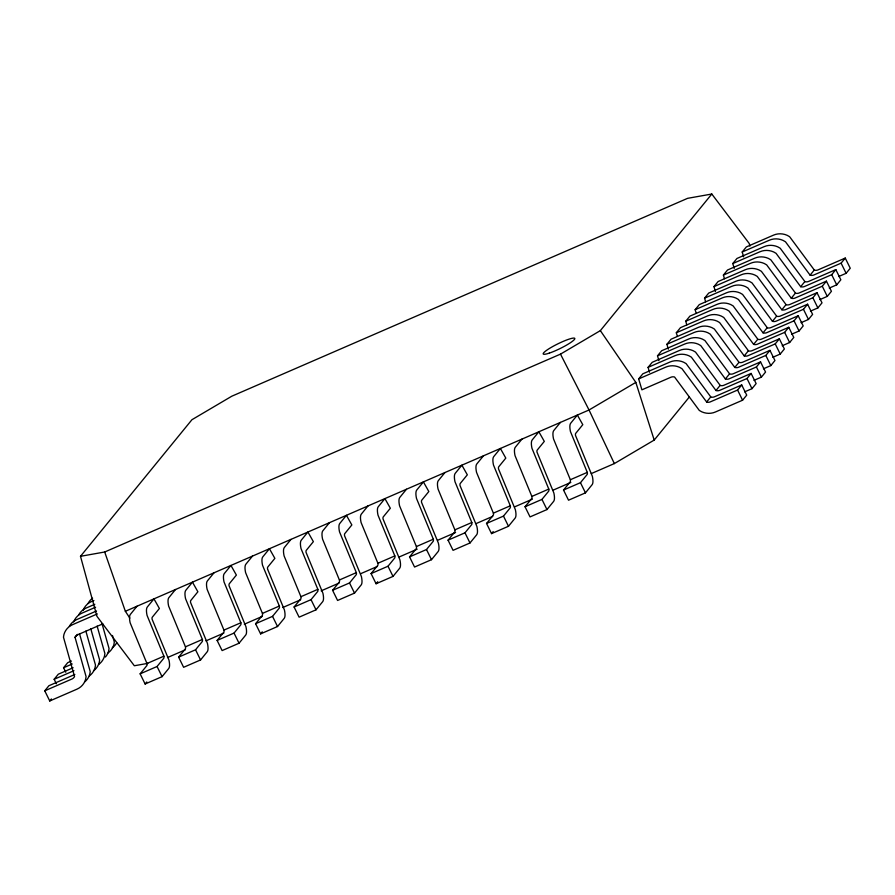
<?xml version="1.0" encoding="UTF-8"?>
<svg xmlns="http://www.w3.org/2000/svg" width="895" height="895" viewBox="0 0 895 895"><rect width="100%" height="100%" fill="white"/><g stroke="black" fill="none" stroke-linecap="round" stroke-linejoin="round"><path stroke-width="1.34" d="M74.856 674.461L48.889 685.738L44.75 690.817L49.751 700.975L76.959 689.172A17.184 16.166 39.2 0 0 85.629 679.283L86.077 676.631L75.023 637.274A5.728 5.392 39.2 0 1 77.596 634.812L102.791 623.871M147.787 663.363L134.339 665.757L96.951 616.342L80.494 556.31L191.944 419.71L231.805 396.205L687.606 198.332L711.805 194.025L749.193 243.44L749.932 246.103M74.979 637.419L77.462 634.365M56.385 683.791L54.159 679.283L58.298 674.203L73.144 667.759M65.794 672.257L63.579 667.748L67.718 662.669L71.421 661.058M49.751 700.975L51.407 698.95M137.024 606.217L130.379 614.373A17.184 5.225 66.5 0 0 130.133 622.752L147.004 663.654A5.728 1.745 66.5 0 1 146.78 665.69L140.135 673.846L145.124 684.004L162.062 676.654L168.719 668.498A17.184 5.225 66.5 0 0 168.965 660.118L152.094 619.228A5.728 1.745 66.5 0 1 152.307 617.181L159.399 608.499L153.962 598.867L147.306 607.023A17.184 5.225 66.5 0 0 147.06 615.402L163.93 656.292A5.728 1.745 66.5 0 1 163.718 658.34L157.061 666.495L140.135 673.846M175.521 589.503L168.864 597.659A17.184 5.225 66.5 0 0 168.618 606.049L185.489 646.94A5.728 1.745 66.5 0 1 185.276 648.987L178.62 657.131L183.62 667.301L200.558 659.951L207.204 651.795A17.184 5.225 66.5 0 0 207.45 643.404L190.579 602.514A5.728 1.745 66.5 0 1 190.803 600.467L197.884 591.785L192.459 582.153L185.802 590.308A17.184 5.225 66.5 0 0 185.556 598.699L202.427 639.589A5.728 1.745 66.5 0 1 202.203 641.625L195.558 649.781L178.62 657.131M214.006 572.8L207.36 580.956A17.184 5.225 66.5 0 0 207.114 589.335L223.985 630.225A5.728 1.745 66.5 0 1 223.761 632.273L217.116 640.428L222.117 650.587L239.043 643.236L245.7 635.081A17.184 5.225 66.5 0 0 245.946 626.69L229.075 585.8A5.728 1.745 66.5 0 1 229.288 583.764L236.381 575.082L230.944 565.45L224.287 573.594A17.184 5.225 66.5 0 0 224.041 581.985L240.912 622.875A5.728 1.745 66.5 0 1 240.699 624.923L234.042 633.078L217.116 640.428M145.124 684.004L146.791 681.968M252.502 556.086L245.845 564.242A17.184 5.225 66.5 0 0 245.599 572.632L262.47 613.522A5.728 1.745 66.5 0 1 262.257 615.559L255.601 623.714L260.602 633.884L277.539 626.522L284.185 618.378A17.184 5.225 66.5 0 0 284.431 609.987L267.594 569.22M290.987 539.383L284.341 547.527A17.184 5.225 66.5 0 0 284.095 555.918L300.966 596.808A5.728 1.745 66.5 0 1 300.742 598.856L294.097 607.011L299.098 617.17L316.024 609.819L322.681 601.664A17.184 5.225 66.5 0 0 322.927 593.273L306.056 552.383A5.728 1.745 66.5 0 1 306.269 550.347L313.362 541.654L307.925 532.022L301.268 540.177A17.184 5.225 66.5 0 0 301.022 548.568L317.893 589.458A5.728 1.745 66.5 0 1 317.68 591.505L311.024 599.65L294.097 607.011M329.483 522.669L322.826 530.824A17.184 5.225 66.5 0 0 322.58 539.204L339.451 580.105A5.728 1.745 66.5 0 1 339.239 582.142L332.582 590.297L337.583 600.456L354.521 593.105L361.166 584.95A17.184 5.225 66.5 0 0 361.412 576.57L344.575 535.803A5.728 1.745 66.5 0 1 344.765 533.633L351.847 524.951L346.421 515.319L339.764 523.474A17.184 5.225 66.5 0 0 339.518 531.854L356.389 572.744A5.728 1.745 66.5 0 1 356.165 574.791L349.52 582.947L332.582 590.297M255.601 623.714L272.539 616.364L279.184 608.208A5.728 1.745 66.5 0 0 279.408 606.172L262.537 565.271A17.184 5.225 66.5 0 1 262.783 556.891L269.44 548.736L274.866 558.368L267.784 567.05A5.728 1.745 66.5 0 0 267.56 569.097M260.602 633.884L262.269 631.836M367.968 505.955L361.323 514.11A17.184 5.225 66.5 0 0 361.077 522.501L377.947 563.391A5.728 1.745 66.5 0 1 377.724 565.439L371.078 573.583L376.079 583.753L393.006 576.402L399.662 568.247A17.184 5.225 66.5 0 0 399.908 559.856L383.038 518.966A5.728 1.745 66.5 0 1 383.25 516.918L390.343 508.237L384.906 498.604L378.249 506.76A17.184 5.225 66.5 0 0 378.003 515.151L394.874 556.041A5.728 1.745 66.5 0 1 394.661 558.077L388.005 566.233L371.078 573.583M406.464 489.252L399.808 497.407A17.184 5.225 66.5 0 0 399.562 505.787L416.432 546.677A5.728 1.745 66.5 0 1 416.22 548.724L409.563 556.88L414.564 567.038L431.502 559.688L438.147 551.533A17.184 5.225 66.5 0 0 438.393 543.142L421.556 502.386A5.728 1.745 66.5 0 1 421.746 500.215L428.828 491.534L423.402 481.902L416.746 490.046A17.184 5.225 66.5 0 0 416.499 498.437L433.37 539.327A5.728 1.745 66.5 0 1 433.146 541.374L426.501 549.53L409.563 556.88M444.949 472.538L438.304 480.693A17.184 5.225 66.5 0 0 438.058 489.084L454.928 529.974A5.728 1.745 66.5 0 1 454.705 532.01L448.059 540.166L453.06 550.336L469.987 542.974L476.643 534.83A17.184 5.225 66.5 0 0 476.89 526.439L460.019 485.549A5.728 1.745 66.5 0 1 460.231 483.501L467.324 474.82L461.887 465.187L455.231 473.343A17.184 5.225 66.5 0 0 454.984 481.723L471.855 522.624A5.728 1.745 66.5 0 1 471.643 524.66L464.986 532.816L448.059 540.166M376.079 583.753L377.735 581.716M483.445 455.835L476.789 463.979A17.184 5.225 66.5 0 0 476.543 472.37L493.413 513.26A5.728 1.745 66.5 0 1 493.201 515.307L486.544 523.463L491.545 533.621L508.483 526.271L515.128 518.115A17.184 5.225 66.5 0 0 515.375 509.725L498.537 468.969A5.728 1.745 66.5 0 1 498.728 466.798L505.809 458.106L500.383 448.473L493.727 456.629A17.184 5.225 66.5 0 0 493.481 465.02L510.351 505.91A5.728 1.745 66.5 0 1 510.128 507.957L503.482 516.102L486.544 523.463M80.494 556.31L104.693 552.002L560.494 354.129L600.355 330.624L711.805 194.025M521.93 439.121L515.285 447.276A17.184 5.225 66.5 0 0 515.039 455.656L531.91 496.557A5.728 1.745 66.5 0 1 531.686 498.593L525.041 506.749L530.041 516.907L546.968 509.557L553.625 501.401A17.184 5.225 66.5 0 0 553.871 493.022L537 452.132A5.728 1.745 66.5 0 1 537.213 450.084L544.305 441.403L538.868 431.77L532.212 439.926A17.184 5.225 66.5 0 0 531.966 448.305L548.836 489.196A5.728 1.745 66.5 0 1 548.624 491.243L541.967 499.399L525.041 506.749M560.427 422.406L553.77 430.562A17.184 5.225 66.5 0 0 553.524 438.953L570.395 479.843A5.728 1.745 66.5 0 1 570.182 481.89L563.526 490.035L568.526 500.204L585.464 492.854L592.11 484.698A17.184 5.225 66.5 0 0 592.356 476.308L575.496 435.417A5.728 1.745 66.5 0 1 575.709 433.37L582.79 424.689L577.365 415.056L570.708 423.212A17.184 5.225 66.5 0 0 570.462 431.603L587.333 472.493A5.728 1.745 66.5 0 1 587.109 474.529L580.463 482.685L563.526 490.035M491.545 533.621L493.212 531.585M638.672 378.909L642.811 373.83L670.019 362.016A17.184 16.166 39.2 0 1 683.657 362.218L686.096 363.605L710.854 397.022A5.728 5.392 39.2 0 0 714.512 396.776L741.72 384.962L746.721 395.131L742.581 400.21L715.374 412.013A17.184 16.166 39.2 0 1 701.736 411.812L699.297 410.425L674.55 377.008A5.728 5.392 39.2 0 0 670.881 377.254L641.905 389.828L638.672 378.909L665.88 367.095A17.184 16.166 39.2 0 1 679.518 367.297L681.956 368.684L706.714 402.101A5.728 5.392 39.2 0 0 710.373 401.855L737.581 390.041L741.72 384.962M649.524 372.231L648.081 367.364L652.231 362.296L679.428 350.482A17.184 16.166 39.2 0 1 693.066 350.683L695.504 352.071L720.262 385.488A5.728 5.392 39.2 0 0 723.932 385.242L751.129 373.428L756.13 383.597L751.99 388.665L744.573 391.887M658.933 360.685L657.501 355.83L661.64 350.762L688.848 338.948A17.184 16.166 39.2 0 1 702.485 339.149L704.913 340.536L729.671 373.953A5.728 5.392 39.2 0 0 733.341 373.707L760.549 361.893L765.549 372.063L761.41 377.131L753.982 380.353M668.352 349.151L666.909 344.295L671.049 339.216L698.257 327.413A17.184 16.166 39.2 0 1 711.894 327.615L714.333 329.002L739.091 362.419A5.728 5.392 39.2 0 0 742.749 362.173L769.957 350.359L774.958 360.517L770.819 365.596L763.401 368.818M677.403 336.408L676.318 332.761L680.457 327.682L707.665 315.879A17.184 16.166 39.2 0 1 721.303 316.08L723.742 317.468L748.5 350.885A5.728 5.392 39.2 0 0 752.158 350.639L779.366 338.825L784.367 348.983L780.227 354.062L772.81 357.284M686.812 324.874L685.738 321.227L689.877 316.148L717.074 304.345A17.184 16.166 39.2 0 1 730.712 304.535L733.15 305.933L757.908 339.35A5.728 5.392 39.2 0 0 761.578 339.104L788.775 327.29L793.775 337.449L789.636 342.528L782.219 345.75M696.221 313.328L695.146 309.692L699.286 304.613L726.494 292.799A17.184 16.166 39.2 0 1 740.131 293.001L742.559 294.399L767.317 327.805A5.728 5.392 39.2 0 0 770.987 327.559L798.195 315.756L803.195 325.914L799.056 330.993L791.627 334.215M705.629 301.794L704.555 298.158L708.695 293.079L735.903 281.265A17.184 16.166 39.2 0 1 749.54 281.466L751.979 282.865L776.737 316.271A5.728 5.392 39.2 0 0 780.395 316.024L807.603 304.222L812.604 314.38L808.465 319.459L801.047 322.681M715.407 291.479L713.964 286.624L718.103 281.545L745.311 269.731A17.184 16.166 39.2 0 1 758.949 269.932L761.388 271.319L786.146 304.736A5.728 5.392 39.2 0 0 789.804 304.49L817.012 292.687L822.013 302.846L817.873 307.925L810.456 311.136M724.458 278.725L723.384 275.078L727.523 270.01L754.731 258.196A17.184 16.166 39.2 0 1 768.357 258.398L770.796 259.785L795.554 293.202A5.728 5.392 39.2 0 0 799.224 292.956L826.432 281.142L831.421 291.311L827.282 296.379L819.865 299.601M734.224 268.399L732.792 263.544L736.932 258.476L764.14 246.662A17.184 16.166 39.2 0 1 777.777 246.863L780.216 248.251L804.963 281.668A5.728 5.392 39.2 0 0 808.632 281.422L835.84 269.608L840.841 279.777L836.702 284.845L829.273 288.067M743.644 256.865L742.201 252.01L746.34 246.93L773.548 235.128A17.184 16.166 39.2 0 1 787.186 235.329L789.625 236.716L814.383 270.133A5.728 5.392 39.2 0 0 818.041 269.887L845.249 258.073L850.25 268.243L846.111 273.311L838.693 276.533M591.304 473.578L614.35 463.576L654.211 440.071L689.307 397.044M706.569 402.045L710.708 396.966M648.081 367.364L675.289 355.561A17.184 16.166 39.2 0 1 688.926 355.762L691.365 357.15L715.978 390.511L720.117 385.432M657.501 355.83L684.709 344.027A17.184 16.166 39.2 0 1 698.346 344.228L700.774 345.615L725.386 378.977L729.526 373.897M666.909 344.295L694.117 332.481A17.184 16.166 39.2 0 1 707.755 332.683L710.194 334.081L734.795 367.431L738.946 362.363M676.318 332.761L703.526 320.947A17.184 16.166 39.2 0 1 717.163 321.148L719.602 322.547L744.215 355.897L748.354 350.829M685.738 321.227L712.935 309.413A17.184 16.166 39.2 0 1 726.572 309.614L729.011 311.012L753.624 344.362L757.763 339.294M695.146 309.692L722.354 297.878A17.184 16.166 39.2 0 1 735.992 298.08L738.42 299.467L763.032 332.828L767.172 327.749M704.555 298.158L731.763 286.344A17.184 16.166 39.2 0 1 745.401 286.545L747.84 287.933L772.441 321.294L776.591 316.215M713.964 286.624L741.172 274.81A17.184 16.166 39.2 0 1 754.809 275.011L757.248 276.398L781.861 309.759L786 304.68M723.384 275.078L750.581 263.275A17.184 16.166 39.2 0 1 764.218 263.477L766.657 264.864L791.269 298.225L795.409 293.146M732.792 263.544L760 251.741A17.184 16.166 39.2 0 1 773.638 251.942L776.066 253.33L800.678 286.691L804.818 281.612M742.201 252.01L769.409 240.196A17.184 16.166 39.2 0 1 783.047 240.397L785.486 241.795L810.098 275.157L814.237 270.077M715.978 390.511L716.123 390.567A5.728 5.392 39.2 0 0 719.781 390.321L746.989 378.507L751.129 373.428M725.386 378.977L725.532 379.032A5.728 5.392 39.2 0 0 729.201 378.786L756.409 366.972L760.549 361.893M734.795 367.431L734.94 367.487A5.728 5.392 39.2 0 0 738.61 367.241L765.818 355.438L769.957 350.359M744.215 355.897L744.36 355.953A5.728 5.392 39.2 0 0 748.019 355.707L775.227 343.904L779.366 338.825M753.624 344.362L753.769 344.418A5.728 5.392 39.2 0 0 757.438 344.172L784.635 332.369L788.775 327.29M763.032 332.828L763.178 332.884A5.728 5.392 39.2 0 0 766.847 332.638L794.055 320.824L798.195 315.756M772.441 321.294L772.586 321.35A5.728 5.392 39.2 0 0 776.256 321.104L803.464 309.29L807.603 304.222M781.861 309.759L782.006 309.815A5.728 5.392 39.2 0 0 785.665 309.569L812.873 297.755L817.012 292.687M791.269 298.225L791.415 298.281A5.728 5.392 39.2 0 0 795.084 298.035L822.281 286.221L826.432 281.142M800.678 286.691L800.824 286.747A5.728 5.392 39.2 0 0 804.493 286.501L831.701 274.687L835.84 269.608M810.098 275.157L810.232 275.201A5.728 5.392 39.2 0 0 813.902 274.966L841.11 263.152L845.249 258.073M600.355 330.624L635.819 382.4L589.033 409.988L125.356 611.285L104.693 552.002M93.897 600.5L91.424 601.574A17.184 16.166 39.2 0 0 83.101 610.39M94.814 604.282L86.155 608.041A17.184 16.166 39.2 0 0 78.76 614.775M95.62 607.213L82.016 613.109A17.184 16.166 39.2 0 0 73.692 621.924M96.526 610.983L76.746 619.575A17.184 16.166 39.2 0 0 69.351 626.31M97.331 613.914L72.596 624.654A17.184 16.166 39.2 0 0 63.925 634.533L63.478 637.184L74.531 676.542A5.728 5.392 39.2 0 1 71.958 679.003L44.75 690.817M63.579 667.748L72.227 663.989M54.159 679.283L73.949 670.691M146.97 663.519L163.908 656.169M185.466 646.816L202.404 639.455M223.951 630.102L240.889 622.752M262.448 613.388L279.385 606.038M300.933 596.685L317.87 589.335M339.429 579.971L356.367 572.621M377.914 563.268L394.852 555.907M416.41 546.554L433.348 539.204M454.895 529.84L471.833 522.49M493.391 513.137L510.329 505.787M531.876 496.423L548.814 489.073M570.372 479.72L587.31 472.359M167.499 657.556L185.422 649.77M205.917 640.887L223.839 633.101M244.324 624.207L262.246 616.42M282.73 607.537L300.664 599.751M321.148 590.857L339.071 583.07M360.83 573.628L377.477 566.401M399.248 556.947L417.171 549.172M437.655 540.278L455.577 532.491M476.073 523.597L492.709 516.37M514.48 506.928L532.402 499.142M552.886 490.247L570.809 482.472M125.356 611.285L129.876 618.121M560.494 354.129L589.033 409.988L614.35 463.576M841.11 263.152L846.111 273.311M831.701 274.687L836.702 284.845M822.281 286.221L827.282 296.379M812.873 297.755L817.873 307.925M803.464 309.29L808.465 319.459M794.055 320.824L799.056 330.993M784.635 332.369L789.636 342.528M775.227 343.904L780.227 354.062M765.818 355.438L770.819 365.596M756.409 366.972L761.41 377.131M746.989 378.507L751.99 388.665M737.581 390.041L742.581 400.21M580.463 482.685L585.464 492.854M541.967 499.399L546.968 509.557M503.482 516.102L508.483 526.271M464.986 532.816L469.987 542.974M426.501 549.53L431.502 559.688M388.005 566.233L393.006 576.402M349.52 582.947L354.521 593.105M311.024 599.65L316.024 609.819M272.539 616.364L277.539 626.522M234.042 633.078L239.043 643.236M195.558 649.781L200.558 659.951M157.061 666.495L162.062 676.654M635.819 382.4L654.211 440.071M112.468 635.495L114.314 642.028L113.866 644.68A17.184 16.166 39.2 0 1 108.15 652.869M102.008 623.647L109.045 648.495L108.597 651.135A17.184 16.166 39.2 0 1 105.375 657.053M97.13 626.108L104.905 653.563L104.458 656.214A17.184 16.166 39.2 0 1 98.741 664.403M90.753 628.648L99.636 660.029L99.177 662.669A17.184 16.166 39.2 0 1 93.472 670.87M85.875 631.109L95.496 665.097L95.038 667.748A17.184 16.166 39.2 0 1 89.321 675.949M79.487 633.649L90.216 671.563L89.768 674.203A17.184 16.166 39.2 0 1 84.947 681.71M116.719 642.744A17.184 16.166 39.2 0 1 112.289 647.801M88.169 603.241A17.184 16.166 39.2 0 1 92.61 598.184M549.295 353.122A17.62 2.607 -26.2 0 0 574.702 339.06A17.62 2.607 -26.2 0 0 552.987 346.387A17.62 2.607 -26.2 0 0 549.295 353.122"/></g></svg>
